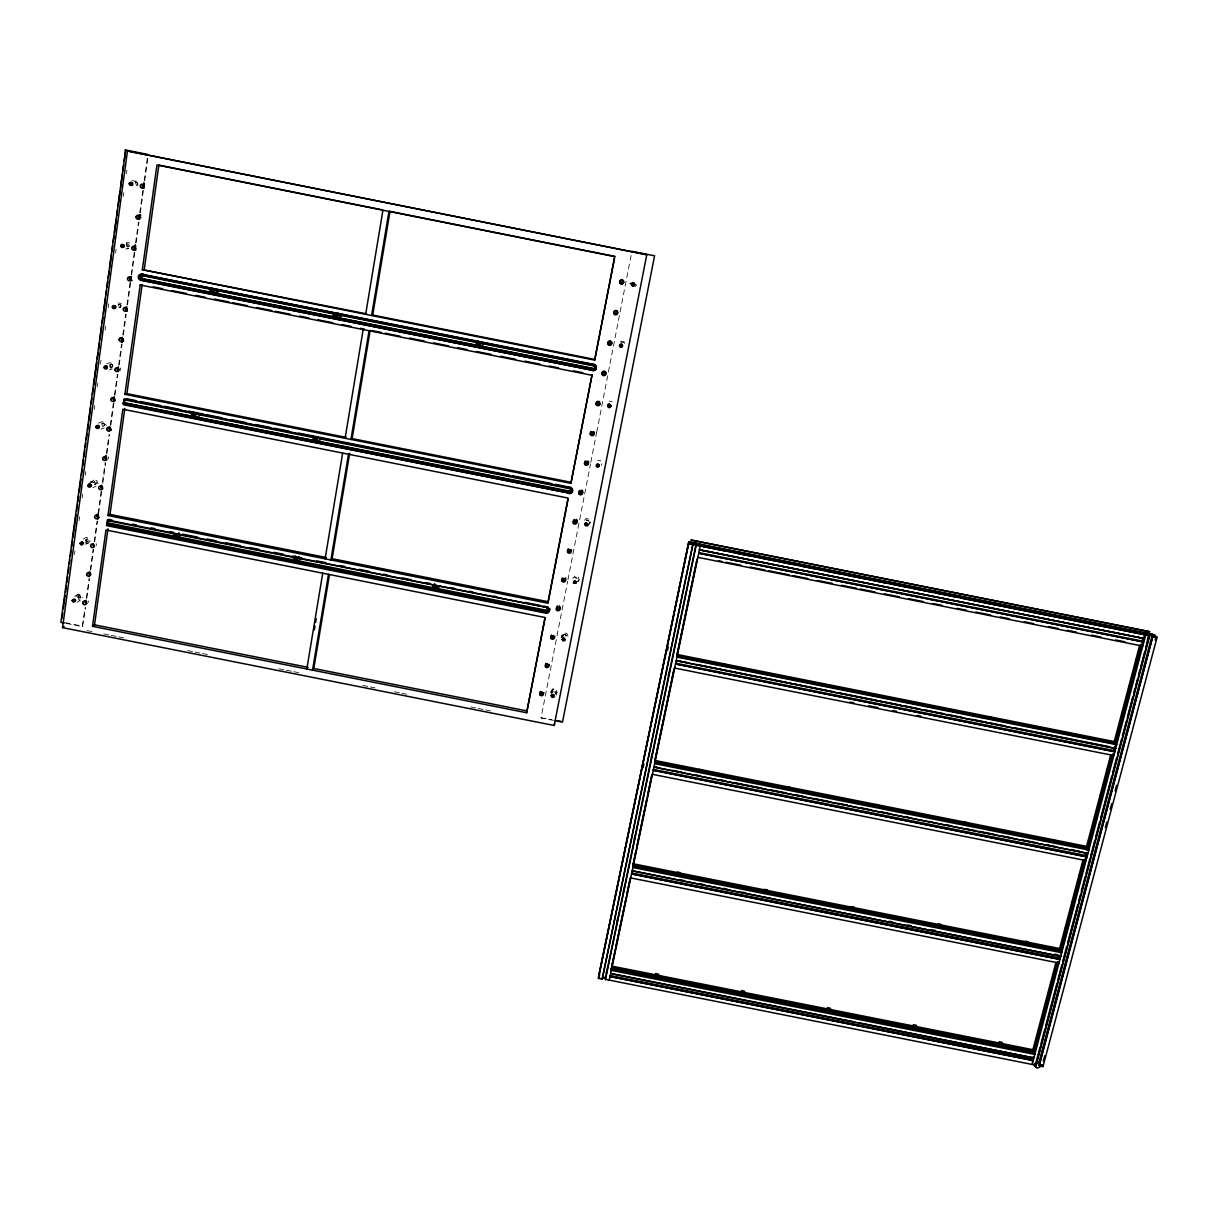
<?xml version="1.0" encoding="UTF-8"?>
<svg xmlns="http://www.w3.org/2000/svg" width="1218" height="1218" viewBox="0 0 1218 1218"><rect width="100%" height="100%" fill="white"/><g stroke="black" fill="none" stroke-linecap="round" stroke-linejoin="round"><path stroke-width="0.75" stroke-dasharray="5 3.75" d="M577.134 578.474C572.247 577.728 575.764 575.718 577.317 578.489M74.481 554.51L74.983 550.734M79.109 520.588L79.612 516.813M82.185 497.964L82.702 494.188M85.275 475.355L85.793 471.579M94.273 409.385L94.791 405.609M97.364 386.761L97.882 383M100.455 364.152L100.957 360.376M105.083 330.215L105.585 326.454M108.158 307.606L108.676 303.83M115.619 252.948L116.136 249.172M123.338 196.403L123.855 192.642M126.428 173.793L126.931 170.018M66.274 623.403L82.428 626.615L85.032 607.812M86.326 598.403L89.203 577.713M90.239 570.176L93.101 549.485M94.151 541.964L97.014 521.274M98.064 513.752L101.185 491.174M102.495 481.765L105.098 462.947M106.392 453.553L109.011 434.735M110.305 425.326L113.441 402.747M114.477 395.226L117.339 374.535M118.648 365.126L121.511 344.435M122.82 335.026L125.682 314.335M126.992 304.926L130.113 282.363M131.163 274.826L134.285 252.263M135.594 242.854L138.456 222.163M139.766 212.754L142.887 190.175M144.196 180.766L147.317 158.203M82.428 626.615L85.58 607.432M86.874 598.023L89.477 579.235M90.787 569.841L93.649 549.166M94.7 541.645L97.562 520.969M98.597 513.448L101.733 490.9M102.769 483.379L105.631 462.703M106.94 453.309L109.544 434.506M110.838 425.112L113.974 402.564M115.01 395.043L117.872 374.368M119.181 364.974L122.044 344.298M123.353 334.904L126.215 314.229M127.509 304.835L130.646 282.272M131.681 274.75L134.817 252.202M136.112 242.808L138.974 222.133M140.283 212.739L143.404 190.175M144.714 180.782L147.835 158.233M553.551 720.386L541.02 717.889L556.763 637.242M557.022 635.781L567.664 581.306M567.923 579.798L590.547 463.845M590.821 462.231L596.637 432.375M596.713 432.146L631.898 251.35M556.337 695.036L557.022 692.296L555.987 689.373L552.865 688.764L550.079 693.803L552.15 691.489L555.286 692.113L556.337 695.036L554.251 697.351M541.02 717.889L551.876 719.549M578.535 581.778L579.113 579.616L578.063 576.632L574.911 575.992L572.81 578.367M567.999 636.329L566.949 633.375L563.812 632.751L561.072 637.532L563.158 635.187L566.309 635.811M93.268 482.739L94.715 481.369L93.816 482.48M77.587 596.835C81.012 591.735 81.956 601.387 77.678 597.581M587.746 526.389L590.395 522.141L589.329 519.112L586.163 518.472L584.046 520.878M601.357 465.413L601.814 463.875M565.959 636.298C567.984 633.649 561.376 633.132 563.416 636.451M636.77 284.784L634.852 286.793M563.31 635.02L564.908 634.258L566.111 635.568M88.472 484.064L93.725 480.044L96.892 480.684L98.095 483.698M91.776 482.45L93.725 480.044M85.671 540.061L86.889 543.061L84.94 545.436L90.162 541.127L88.96 538.143L85.823 537.519L82.52 539.422M76.11 596.546L78.028 594.217L81.149 594.826L82.337 597.779M588.279 524.532L590.395 522.141M577.012 581.976L579.113 579.616M554.966 694.595L557.022 692.296M85.945 539.239C85.184 546.715 92.203 537.047 86.493 538.919M87.711 541.675C89.538 536.651 82.87 541.492 88.259 541.34M78.698 595.556L78.424 597.536L80.464 597.947M79.901 598.312L80.175 596.333L78.15 595.922M77.115 602.347L80.418 600.109L77.313 599.484M74.709 596.424L78.028 594.217M94.547 481.567C97.151 487.185 98.216 480.44 94.167 481.643M92.873 487.733L96.146 486.104M100.911 429.269L104.154 427.944M98.475 423.103L101.733 421.809L104.915 422.448L106.133 425.508M109.057 369.983L112.284 368.993L109.087 368.354M111.432 367.273L111.965 367.105A1.553 1.462 51.8 0 0 111.873 364.791A1.553 1.462 51.8 0 0 109.681 364.852M110.305 364.41L110.838 364.243A1.553 1.462 51.8 0 1 112.878 365.583M106.605 363.74L109.848 362.781L113.061 363.421M119.273 307.575L120.201 307.393M118.527 304.591L119.44 304.409M95.841 484.155L94.532 484.475M125.698 248.974L128.88 248.655L125.637 248M131.711 180.706L138.152 181.421M95.461 484.231L94.38 483.866M118.085 302.947L121.298 303.587M609.122 401.072L612.334 401.712M597.566 460.176L600.763 460.8M90.436 481.658L93.619 482.282M85.093 542.863L88.229 543.487M65.056 622.657L82.976 626.219M87.057 630.574L92.644 631.685M103.819 633.908L109.407 635.02M111.28 635.4L116.867 636.512M118.725 636.877L124.312 637.988M187.648 650.595L193.236 651.706M195.108 652.087L200.696 653.198M202.553 653.564L208.141 654.675M278.937 668.773L284.525 669.885M286.382 670.25L291.97 671.362M293.827 671.727L299.43 672.838M362.766 685.445L368.354 686.556M370.211 686.937L375.799 688.048M394.434 691.748L400.022 692.859M401.879 693.24L407.467 694.351M470.803 706.958L476.39 708.069M478.263 708.434L483.851 709.546M485.708 709.927L491.296 711.038M126.428 242.275L129.671 242.93M620.83 341.147L624.073 341.801L625.139 344.953M620.48 341.999L623.723 342.654M563.782 636.329L563.279 635.339M588.218 520.634C584.792 520.39 586.102 519.035 588.492 520.68M77.83 597.048L79.033 600.017M101.673 423.742L102.891 426.818M109.833 364.395L111.051 367.516M118.1 304.226L119.334 307.378M126.489 243.219L127.738 246.417M135 181.36L136.249 184.618M550.81 691.063L551.845 693.971M561.742 635.08L562.792 638.034M588.812 520.939L589.862 523.984M88.351 600.946A1.888 1.766 39.9 0 1 88.335 602.347M108.067 456.674A1.934 1.812 46.9 0 1 108.052 458.958M141.821 217.596A2.01 1.888 59.8 0 1 141.684 218.083M96.009 543.563A1.903 1.781 42.5 0 1 96.009 545.801M120.384 368.003A1.964 1.842 51.6 0 1 120.354 370.333M552.028 692.92A2.147 2.086 14 0 1 552.089 690.21A2.147 2.086 14 0 1 554.89 689.921A2.147 2.086 14 0 1 555.621 692.555M101.84 423.59A1.538 1.446 48.6 0 1 103.743 423.803A1.538 1.446 48.6 0 1 103.987 425.721A1.538 1.446 48.6 0 1 102.175 426.178M135.335 182.472A1.599 1.507 61.4 0 1 137.421 183.842A1.599 1.507 61.4 0 1 135.685 185.501M126.246 244.392A1.583 1.492 58.2 0 1 128.377 244.255A1.583 1.492 58.2 0 1 128.636 246.447A1.583 1.492 58.2 0 1 126.505 246.599M118.907 304.515A1.568 1.477 55 0 1 120.597 306.144A1.568 1.477 55 0 1 118.892 307.545M111.858 367.029A1.553 1.462 51.8 0 1 109.666 366.679M552.576 692.859A2.147 2.086 14 0 1 552.18 689.784A2.147 2.086 14 0 1 555.378 689.769A2.147 2.086 14 0 1 555.104 692.859M112.574 366.679A1.553 1.462 51.8 0 1 110.214 366.527A1.553 1.462 51.8 0 1 110.838 364.243M118.725 304.667A1.568 1.477 55 0 1 120.749 304.972A1.568 1.477 55 0 1 120.734 307.043A1.568 1.477 55 0 1 118.709 307.088M129.367 246.051A1.583 1.492 58.2 0 1 126.946 246.447A1.583 1.492 58.2 0 1 127.281 243.95A1.583 1.492 58.2 0 1 129.473 245.26M135.518 182.654A1.599 1.507 61.4 0 1 137.558 182.974A1.599 1.507 61.4 0 1 137.543 185.09A1.599 1.507 61.4 0 1 135.487 185.151M102.114 423.636A1.538 1.446 48.6 0 1 104.291 423.59A1.538 1.446 48.6 0 1 104.276 425.782A1.538 1.446 48.6 0 1 102.099 425.447"/><path stroke-width="1.5" d="M175.559 535.159L176.062 534.017M193.357 414.896L194.164 413.572M297.74 558.27C293.431 556.017 297.222 563.279 297.892 558.575M314.914 439.15L316.071 437.78M335.498 314.503C333.062 318.081 340.264 316.558 336.472 314.305M435.344 585.493C432.131 588.127 439.302 588.553 436.318 585.569M479.176 342.882L478.05 344.618M565.015 639.968L563.081 638.293M576.221 582.752L574.652 581.001M587.578 524.775L586.756 523.146L585.249 523.238M596.866 464.515L597.292 465.748M599.241 465.337L598.967 466.372M608.482 405.122L609.015 407.071L610.873 406.157M634.669 284.616L633.954 283.139L632.37 283.459M633.01 866.211L632.903 867.52L1061.7 952.735L1060.969 951.258L632.873 866.12M1059.69 955.582L1059.127 957.135M610.66 973.502L1033.899 1057.94L858.523 1022.694M599.85 975.024L598.693 975.572L688.779 541.812L1154.375 634.715L1155.319 635.598L1151.969 634.974L1157.1 637.273L1043.004 1066.603L1039.015 1065.385L1152.837 636.222L1154.877 636.633L1152.061 635.659L1147.371 635.126L1149.685 635.796L1035.97 1065.217L605.483 979.348M605.346 977.415L604.037 977.293M688.779 541.812L598.388 978.374L602.179 979.135L692.814 544.431L690.758 544.02L698.279 545.527L696.239 545.116L605.437 979.774M599.545 977.856L598.556 976.866M64.493 623.053L60.9 622.337L125.667 149.921L124.129 161.218M61.981 618.181L62.742 612.532M63.26 608.772L65.056 595.617M65.559 591.857L66.335 586.208M66.838 582.448L67.614 576.814M68.117 573.039L68.893 567.405M69.396 563.645L69.913 559.884M70.416 556.124L71.192 550.475M71.695 546.715L72.471 541.081M72.973 537.321L76.049 514.757M76.551 510.981L77.328 505.348M77.83 501.588L78.607 495.939M79.109 492.179L80.906 479.024M81.423 475.264L82.185 469.615M82.702 465.855L83.463 460.221M83.981 456.461L84.742 450.812M85.26 447.052L85.762 443.291M86.28 439.531L87.041 433.882M87.559 430.121L88.32 424.488M88.838 420.728L90.619 407.558M91.137 403.797L91.898 398.164M92.416 394.404L93.177 388.755M93.695 384.995L96.755 362.431M97.273 358.671L98.034 353.022M98.551 349.262L99.313 343.628M99.83 339.868L101.627 326.698M102.129 322.937L102.906 317.289M103.408 313.528L105.464 298.486M105.966 294.726L106.484 290.965M106.986 287.204L107.763 281.571M108.265 277.811L109.041 272.162M109.544 268.402L111.34 255.232M111.843 251.471L112.619 245.838M113.122 242.077L113.898 236.429M114.401 232.668L116.197 219.514M116.715 215.753L117.476 210.105M117.994 206.344L120.034 191.302M120.552 187.542L122.333 174.372M122.851 170.611L123.612 164.978M62.56 627.635L127.479 151.017L646.788 254.729L554.19 725.486L62.56 627.635L64.128 626.524M85.549 604.037L86.067 600.276M89.462 575.825L89.98 572.064M97.531 517.513L98.064 513.752M101.444 489.286L101.962 485.525M105.616 459.186L106.133 455.425M109.529 430.974L110.046 427.214M113.7 400.874L114.218 397.114M117.872 370.774L118.39 367.014M121.77 342.562L122.302 338.787M126.2 310.575L126.733 306.814M130.372 280.475L130.905 276.714M134.543 250.375L135.335 244.727M138.974 218.403L139.491 214.627M143.145 188.303L143.937 182.654M97.821 519.096L98.338 515.336M122.302 342.425L122.82 338.665M130.905 280.399L131.422 276.638M139.507 218.372L140.024 214.612M86.402 603.306L86.645 601.525M90.33 574.942L90.574 573.145M98.277 517.635L98.521 515.823M102.282 488.692L102.54 486.865M106.331 459.567L106.575 457.724M110.396 430.228L110.655 428.371M114.492 400.692L114.751 398.819M118.862 369.069L118.603 370.957A1.964 1.842 51.6 0 1 118.161 367.257M122.759 341.01L123.018 339.122M126.931 310.864L127.205 308.961M131.148 280.505L131.407 278.587M135.381 249.934L135.655 248.015M144.226 186.202L143.952 188.166A2.025 1.903 61.4 0 1 142.308 185.821A2.025 1.903 61.4 0 1 144.485 184.253M92.492 626.341L105.966 529.997L545.025 617.496L526.648 712.758L92.492 626.341L94.532 624.849L107.976 528.81M107.976 515.534L122.835 409.218L568.075 498.071L547.78 603.199L107.976 515.534L110.001 514.407L326.363 557.524L325.115 558.818L342.654 453.081M124.906 394.343L140.192 284.982L142.141 284.647L126.9 393.627L124.906 394.343L570.907 483.363L592.1 374.581L570.907 483.363M142.339 269.68L156.955 164.993L614.664 256.617L594.688 360.117L142.339 269.68L366.801 313.894M110.001 514.407L124.815 408.441M596.241 366.405A3.03 3.015 71.2 0 0 593.958 364.395L141.684 274.324A3.121 2.938 56.8 0 0 138.289 276.745A3.121 2.938 56.8 0 0 140.846 280.353L142.795 280.033L142.993 278.557A1.583 1.492 56.9 0 1 141.714 276.73A1.583 1.492 56.9 0 1 143.419 275.512L143.633 274.035M144.272 269.406L158.873 165.1L382.163 209.8M1085.954 853.346L1086.06 854.838L1086.745 853.194M306.829 669.002L322.724 573.191M363.147 329.545L345.105 438.297L346.308 437.429L126.9 393.627M365.659 314.335L382.924 210.227M314.351 629.904L314.975 626.159M315.599 622.413L316.223 618.668M328.495 574.333L312.539 670.144L313.818 668.484L329.423 574.881M369.069 330.733L350.951 439.47L352.139 438.587L370.196 330.23M332.118 558.681L349.673 453.324L348.5 454.253L330.885 559.96L332.118 558.681L548.267 601.753L568.121 498.832M390.004 211.369L388.938 211.43L371.597 315.523L372.723 315.066L390.004 211.369L614.907 256.389M610.979 970.731L611.482 967.838L611.406 968.615L1033.306 1052.337L1057.133 962.159M526.648 712.758L545.146 617.861M594.688 360.117L614.557 258.231M541.721 693.956L542.056 692.205M547.156 665.926L547.506 664.16M552.652 637.714L552.987 635.918M558.164 609.304L558.514 607.508M563.721 580.697L564.071 578.885M569.324 551.906L569.674 550.079M574.957 522.918L575.307 521.076M580.621 493.732L580.986 491.889M586.33 464.347L586.695 462.49M592.085 434.75L592.45 432.877M597.871 404.97L598.236 403.082M603.702 374.961L604.067 373.073M609.563 344.755L609.944 342.852M615.471 314.351L615.851 312.432M621.424 283.718L621.804 281.784M555.332 720.751L562.488 722.167L654.584 255.826L631.944 251.289M598.388 978.374L688.794 543.121L692.22 543.761L688.794 542.512M643.104 767.629L643.88 763.914M667.479 650.534L668.256 646.819M602.179 979.135L693.027 544.065M606.29 972.999L607.066 969.284M617.161 920.975L617.937 917.261M623.388 891.637L624.164 887.907M634.289 839.476L635.02 835.518M651.326 757.489L652.193 753.79M662.181 705.466L663.079 701.629M668.393 675.746L669.169 672.031M679.263 623.723L680.207 619.658M695.98 544.659L605.346 978.435L602.545 977.887M611.984 965.037L615.105 950.147M615.882 946.416L626.037 897.986M626.813 894.256L629.934 879.35M633.056 864.46L635.781 851.412M636.557 847.698L646.712 799.267M647.489 795.537L651.782 775.044M654.903 760.154L673.615 670.737M677.132 653.975L695.463 566.431M696.254 562.701L697.031 558.971M611.055 970.289L630.513 877.386M632.858 866.242L651.919 775.196M654.645 762.179L674.498 667.418M697.061 559.656L676.782 656.472L1114.805 743.741L1141.053 644.352M609.228 980.536L700.243 546.121M554.19 725.486L554.632 723.644M1032.209 1052.352L1055.915 962.509M1058.823 951.502L1083.015 859.817M1085.923 848.824L1110.603 755.297M1113.998 742.462L1139.637 645.281M1060.041 951.136L1084.294 859.284M1086.715 850.103L1111.943 754.581M1143.672 634.441L1143.032 632.446M1031.996 1060.939L1033.275 1056.722M1033.884 1053.768L1058.244 961.596M1060.071 955.277L1059.371 957.942L631.624 872.941M1087.126 852.828L1061.076 953.039M1087.826 850.316L1113.161 753.683M1032.438 1062.263L1032.91 1060.467L610.02 976.547L1032.91 1060.467M1032.179 1064.456L1145.696 635.004L1144.753 634.106L1114.15 750.577L675.564 663.186M1036.092 1061.989L1039.974 1047.328M1040.948 1043.659L1044.831 1029.012M1045.79 1025.343L1056.95 983.2M1057.924 979.531L1061.807 964.884M1062.766 961.215L1066.648 946.553M1067.623 942.884L1077.808 904.411M1078.783 900.741L1080.229 895.245M1081.203 891.591L1085.086 876.93M1086.06 873.26L1089.943 858.599M1090.902 854.945L1094.784 840.283M1095.758 836.614L1099.641 821.967M1100.6 818.298L1111.76 776.155M1112.734 772.486L1116.617 757.824M1117.576 754.17L1121.458 739.509M1122.433 735.839L1126.315 721.193M1127.289 717.524L1132.618 697.366M1133.593 693.697L1135.039 688.2M1136.013 684.546L1137.475 679.05M1138.434 675.381L1139.896 669.885M1140.87 666.216L1144.753 651.554M1145.712 647.9L1149.396 631.487L690.819 539.985L1149.822 631.898M1148.924 637.364L1035.97 1065.217M1038.406 1064.38L1152.061 635.659M1039.213 1065.857L1152.837 636.222M1043.293 1061.259L1044.755 1055.732M1105.335 827.661L1106.797 822.135M1110.222 809.27L1111.684 803.743M1115.109 790.878L1116.571 785.351M1155.166 640.044L1156.141 636.375M82.169 541.736L82.169 542.847M546.608 610.309L108.783 523.055L107.778 523.633L546.364 611.04L548.344 609.183L547.156 607.462L107.367 519.919L106.575 525.613L545.862 613.156A2.938 2.862 18.2 0 0 549.288 610.918A2.938 2.862 18.2 0 0 546.943 607.538M545.862 613.156L546.349 611.695A2.923 2.862 18.2 0 0 549.805 608.711M549.409 608.711A2.938 2.862 18.2 0 1 546.106 612.426L107.58 525.034L108.585 524.456C107.032 523.207 108.63 518.701 108.174 520.741L547.156 607.462M547.78 603.199L548.267 601.753M634.791 284.388L633.116 285.667L632.172 284.22M571.044 490.869L569.978 488.738L125.073 399.93A1.553 1.462 49.9 0 0 123.688 400.418M608.3 405.64L608.589 404.802M587.715 524.379L585.888 525.278L585.477 523.283M553.459 694.488C548.983 694.275 554.708 699.239 553.946 694.899M568.928 493.625A2.984 2.938 27 0 0 572.414 491.311A2.984 2.938 27 0 0 570.039 487.839L124.282 398.849L123.46 404.711L569.126 493.092A2.969 2.938 27.1 0 0 571.638 487.992M123.673 402.26A1.553 1.462 49.9 0 0 124.662 402.899L569.4 491.661L571.029 490.656M570.039 487.839L570.252 487.307A2.969 2.938 27.1 0 1 570.983 487.55M140.846 280.353L592.816 370.348A3.03 3.015 71.2 0 0 596.104 368.719M143.419 275.512L142.445 275.649A1.583 1.492 56.8 0 0 140.74 276.882A1.583 1.492 56.8 0 0 142.019 278.709L593.257 368.567A1.538 1.522 71.4 0 0 595.054 367.349M593.105 368.887A1.538 1.522 71.2 0 0 594.886 367.669A1.538 1.522 71.2 0 0 593.684 365.857L593.836 365.552A1.538 1.522 71.4 0 1 594.993 366.557M592.648 370.668A3.045 3.015 71.1 0 0 596.196 368.278A3.045 3.015 71.1 0 0 593.805 364.715L593.958 364.395M1113.998 749.77L1114.379 747.197M646.788 254.729L127.479 151.017M124.16 246.782C125.302 242.199 118.922 246.752 123.612 247.178M83.494 543.807C80.571 546.669 80.753 539.574 83.509 542.847M634.685 284.723L633.451 285.697M608.406 405.32L609.67 404.071M596.455 464.697C594.551 467.636 600.444 467.971 599.012 464.697C596.546 462.353 595.587 467.347 598.754 465.976M587.609 524.699C586.832 527.881 582.585 524.136 585.721 523.07M576.266 582.615L574.272 582.996L574.394 581.001M565.076 639.755L563.097 640.135L563.218 638.156M210.927 293.492L209.724 290.31L211.765 287.783M214.17 294.132L216.225 291.604M216.834 293.553L218.875 291.041M193.434 411.714L191.424 414.166L193.357 414.546M198.549 416.632L200.559 414.196M337.432 318.781L339.517 316.254L338.36 313.087M339.396 318.05L341.466 315.553M319.405 440.749L321.445 438.328M298.73 556.596L299.872 559.595L297.847 561.97L294.695 561.346L293.553 558.346L295.563 555.971M478.172 341.04L476.04 343.552L478.004 343.948M481.552 346.475L483.683 343.978M438.937 587.32L436.881 589.679L433.73 589.055L432.618 586.056L434.689 583.696M608.604 405.031L610.827 405.472M598.921 466.281C595.663 468.428 596.79 461.729 599.028 465.215M1143.047 637.897L1142.393 640.013M89.782 484.17C86.661 487.337 94.288 486.698 90.436 484.14M574.698 580.864C569.917 585.904 580.56 581.884 574.272 581.077M122.516 403.067A3.045 2.878 49.9 0 0 124.464 404.33L145.962 408.045M124.662 402.899L569.613 491.128M125.073 399.93L126.063 399.565A1.553 1.462 49.9 0 0 124.373 400.737A1.553 1.462 49.9 0 0 125.652 402.519L125.454 403.95A3.045 2.878 49.9 0 1 124.708 403.706M1033.838 1064.349L1035.605 1063.816M479.405 345.516L480.577 344.45L480.136 343.202M598.571 465.992L597.566 465.931M585.614 523.07L587.67 523.725M587.106 524.562L586.163 524.76M142.019 278.709L593.257 368.567M315.995 440.337L317.38 439.637L317.015 438.099M569.4 491.661L570.831 491.189L571.318 489.194M586.771 524.623L585.462 524.41M546.364 611.04L548.1 609.913L546.928 608.193M147.835 154.442L125.119 149.89M608.026 405.031L609.518 405.335M352.139 438.587L571.303 482.343M127.144 398.865L136.446 400.722M140.177 401.468L160.654 405.548M164.369 406.294L179.274 409.263M188.577 411.121L203.467 414.09M207.197 414.836L222.087 417.82M231.405 419.677L246.295 422.646M255.597 424.503L270.503 427.472M274.217 428.218L289.108 431.187M298.425 433.045L508.804 475.05M512.534 475.781L551.632 483.592M555.347 484.338L570.252 487.307M127.936 399.93L131.666 400.676M135.396 401.422L150.316 404.406M154.062 405.152L376.103 449.472M379.849 450.218L443.291 462.87M447.021 463.616L467.545 467.712M471.275 468.458L491.798 472.554M495.528 473.3L510.464 476.284M514.194 477.03L534.717 481.125M538.447 481.871L558.971 485.967M562.716 486.713L570.176 488.205M312.996 438.434L314.929 438.815M192.611 417.256L195.824 417.896M314.153 441.51L317.35 442.149M149.692 408.791L164.613 411.775M173.946 413.633L188.866 416.617M192.596 417.363L213.104 421.458M216.834 422.204L237.358 426.285M241.088 427.031L256.008 430.015M265.326 431.872L280.247 434.856M283.977 435.602L304.5 439.698M308.23 440.444L328.738 444.54M332.468 445.27L347.389 448.254M356.722 450.112L371.642 453.096M375.372 453.842L395.88 457.938M399.611 458.684L414.531 461.652M423.864 463.525L438.784 466.494M448.102 468.351L463.023 471.336M472.356 473.193L481.673 475.05M491.006 476.923L505.927 479.892M509.657 480.638L567.466 492.179M124.464 404.33L569.126 493.092M726.05 551.115L699.939 545.908L700.137 544.081M735.367 552.972L750.273 555.956M759.606 557.814L774.511 560.782M778.241 561.528L793.162 564.513M802.479 566.37L817.4 569.339M826.717 571.212L841.638 574.18M845.368 574.926L865.876 579.022M869.606 579.753L884.512 582.737M893.845 584.594L908.75 587.578M912.48 588.309L932.988 592.405M936.718 593.151L957.226 597.246M960.956 597.992L1000.1 605.803M1003.83 606.549L1141.799 634.076M688.809 543.837L692.814 544.431M1149.685 635.796L696.239 545.116M1153.111 636.481L1157.1 637.273M701.203 550.034L1143.809 638.354M698.736 552.576L1143.047 641.216M718.376 560.722L722.107 561.468M725.837 562.214L740.757 565.182M750.09 567.04L765.011 570.024M768.741 570.77L789.264 574.866M792.994 575.612L807.915 578.58M817.248 580.438L832.168 583.422M841.486 585.279L856.421 588.264M860.152 588.994L875.072 591.978M884.39 593.836L899.326 596.82M908.643 598.677L923.564 601.662M932.897 603.519L942.23 605.376M957.15 608.361L966.468 610.218M975.801 612.075L990.721 615.06M1000.054 616.917L1009.387 618.774M1024.308 621.759L1033.625 623.616M1048.546 626.585L1057.879 628.442M1067.212 630.315L1076.529 632.172M1091.465 635.141L1100.783 637.014M1115.703 639.983L1125.036 641.84M697.884 557.357L1142.758 646.119L1141.829 645.19M108.372 519.34L112.102 520.086M132.549 524.166L136.264 524.912M151.139 527.866L154.853 528.612M169.728 531.581L173.458 532.312M182.746 534.169L197.621 537.138M206.923 538.995L216.225 540.838M225.513 542.695L240.388 545.664M249.69 547.506L258.992 549.364M273.867 552.333L283.155 554.19M292.457 556.032L301.744 557.89M316.619 560.859L325.922 562.701M340.796 565.67L344.511 566.416M359.386 569.369L368.689 571.227M383.563 574.196L387.278 574.942M402.153 577.895L411.456 579.753M426.33 582.722L430.045 583.452M450.508 587.533L454.223 588.279M469.097 591.248L472.812 591.978M493.275 596.059L496.99 596.805M524.882 602.362L539.757 605.331M543.472 606.062L547.186 606.808M175.559 534.824L173.656 534.443L174.844 537.458L178.011 538.082L179.99 535.707L178.802 532.692M293.553 558.346L295.456 558.727M432.618 586.056L434.521 586.437M546.349 611.695L108.585 524.456A2.984 2.801 43.5 0 1 106.666 523.207M722.076 663.886L725.136 664.495M811.295 681.669L814.355 682.278M989.625 717.204L992.685 717.813M678.015 660.735L687.302 662.592M696.605 664.434L791.411 683.328M795.126 684.074L834.178 691.854M837.893 692.585L876.93 700.365M880.644 701.111L901.092 705.176M904.822 705.922L919.681 708.891M923.411 709.622L943.859 713.702M947.574 714.448L962.448 717.402M971.736 719.259L986.61 722.228M990.325 722.959L1005.2 725.928M1014.503 727.77L1109.309 746.664M850.012 702.04L853.742 702.771M868.662 705.755L877.995 707.612M892.901 710.581L896.631 711.327M917.154 715.408L920.884 716.154M674.696 668.058L1113.831 755.541L1112.963 754.414M94.532 624.849L308.139 667.357M313.818 668.484L527.196 710.962M557.235 720.614L560.813 721.33M699.376 769.426L702.405 770.035M787.498 786.965L790.528 787.559M875.575 804.489L878.589 805.083M963.605 821.998L966.635 822.607M1051.606 839.522L1054.636 840.115M654.553 762.62L1087.095 848.687M653.883 766.624L657.613 767.37M672.488 770.324L681.775 772.182M696.65 775.135L700.38 775.881M720.828 779.946L724.543 780.692M733.845 782.535L743.147 784.392M746.862 785.123L761.737 788.092M771.04 789.934L785.915 792.903M795.202 794.745L804.504 796.602M813.807 798.445L828.682 801.414M837.969 803.256L847.271 805.113M862.146 808.067L871.449 809.924M880.736 811.767L890.038 813.624M904.913 816.578L908.628 817.324M929.09 821.389L932.805 822.12M947.68 825.088L951.395 825.819M966.27 828.788L975.572 830.63M979.287 831.376L994.162 834.33M1003.465 836.187L1012.752 838.03M1022.054 839.887L1036.929 842.841M1046.232 844.698L1055.519 846.54M1070.394 849.509L1079.696 851.352M1085.786 852.996L653.899 767.066L1087.644 853.361M653.32 769.395L1086.41 855.554M652.437 774.328L1086.06 860.593L1085.268 859.284M677.315 872.027L680.314 872.621M764.356 889.323L767.34 889.916M851.352 906.618L854.336 907.212M938.302 923.899L941.301 924.492M1025.236 941.179L1028.22 941.773M651.554 869.15L655.284 869.896M817.43 902.112L821.145 902.858M841.653 906.923L845.383 907.669M1007.514 939.885L1016.832 941.742M1031.737 944.711L1035.467 945.442M680.558 879.868L684.272 880.599M699.162 883.568L702.877 884.298M723.34 888.364L727.07 889.11M741.945 892.063L745.66 892.809M888.912 921.265L892.642 922.011M907.517 924.964L911.231 925.71M931.709 929.776L935.424 930.506M1054.484 954.166L1058.214 954.912M630.726 877.934L1058.99 963.027L1058.259 961.535M655.497 973.517L658.451 974.111L659.41 976.79M741.457 990.584L744.411 991.178L745.355 993.858M827.387 1007.636L830.341 1008.23L831.255 1010.894M913.287 1024.688L916.24 1025.267L917.124 1027.946M999.141 1041.725L1002.094 1042.319L1002.947 1044.983M611.756 966.102L1032.91 1049.688L1033.58 1051.347L611.619 967.594M628.26 971.172L631.99 971.918M646.91 974.872L650.64 975.618M659.973 977.475L663.703 978.206M678.624 981.175L687.942 983.017M702.862 985.986L706.592 986.717M727.116 990.797L730.846 991.528M751.354 995.608L755.084 996.339M770.004 999.308L779.337 1001.166M794.243 1004.119L797.973 1004.865M825.956 1010.407L829.686 1011.153M850.194 1015.218L853.925 1015.964M874.448 1020.029L878.178 1020.775M898.686 1024.84L902.416 1025.586M917.337 1028.555L926.67 1030.398M941.59 1033.366L945.32 1034.097M965.828 1038.178L969.558 1038.908M973.289 1039.654L977.019 1040.4M997.527 1044.465L1001.257 1045.211M1021.78 1049.277L1025.51 1050.023M612.517 973.867L854.792 1021.948M610.142 975.481L1032.575 1059.31M1039.015 1065.385L1040.964 1065.765M630.208 283.474L633.253 284.083M372.723 315.066L595.008 359.508M141.684 274.324L593.805 364.715M145.292 275.877L210.425 288.894M214.155 289.64L593.836 365.552M142.445 275.649L593.684 365.857M209.724 290.31L211.673 290.706M334.98 315.355L333.016 314.96L334.174 318.126M148.368 281.145L163.258 284.114M166.973 284.86L187.435 288.955M191.165 289.701L206.04 292.67M215.342 294.528L230.232 297.512M233.947 298.258L254.41 302.338M258.125 303.084L273.015 306.068M276.73 306.799L297.192 310.894M300.922 311.641L321.385 315.736M325.099 316.467L339.974 319.451M592.816 370.348L141.821 280.186A3.121 2.938 56.8 0 1 139.278 276.593A3.121 2.938 56.8 0 1 142.658 274.172M153.255 286.869L162.512 288.712M171.768 290.569L186.582 293.523M195.824 295.38L205.081 297.222M214.338 299.08L229.151 302.034M232.851 302.78L247.665 305.733M256.922 307.591L271.736 310.544M275.435 311.29L290.249 314.244M299.506 316.101L308.748 317.944M318.005 319.801L332.818 322.755M342.075 324.612L351.332 326.454M360.589 328.312L364.289 329.058M372.069 330.611L381.386 332.468M385.116 333.214L400.037 336.198M409.355 338.056L424.275 341.04M433.593 342.897L448.513 345.882M457.831 347.754L467.164 349.612M476.482 351.484L491.402 354.453M500.72 356.326L515.64 359.31M524.973 361.167L539.894 364.152M549.211 366.009L558.529 367.882M573.45 370.866L582.767 372.723M140.192 284.982L591.765 375.251M603.976 977.841L603.032 977.491M74.983 599.226C70.842 598.769 75.79 604.052 75.668 599.941M115.238 305.825C110.61 305.703 116.821 310.894 115.771 306.266M194.119 415.962L195.809 415.384L195.428 413.831M212.45 292.153L214.17 291.544L213.5 289.762M633.238 285.438L632.233 284.555M132.138 182.7C127.418 182.609 133.736 187.907 132.671 183.172M176.031 536.027L177.813 535.905L177.615 534.123M1038.025 1061.837L1040.248 1063.725M1034.356 1065.461L1036.564 1067.349M1150.401 633.908L1152.7 634.578L1145.24 633.086L1147.006 633.238M99.343 426.026C96.633 423.514 96.481 429.726 99.328 427.594A1.538 1.446 48.5 0 1 98.293 426.97M1042.319 1064.928L1043.004 1066.603M1041.238 1064.715L1041.588 1065.567M608.452 405.472L609.183 406.553L610.751 406.249A1.538 1.522 0 0 0 608.772 404.65A1.538 1.522 0 0 0 608.254 407.254A1.538 1.522 0 0 0 610.766 406.401A1.522 1.522 0 0 1 608.163 406.005A1.522 1.522 0 0 1 609.426 403.813M696.163 543.274L698.219 543.898L690.728 542.391L692.753 542.604M594.034 431.827A1.918 1.903 39.8 0 1 593.653 434.369A1.918 1.903 39.8 0 1 591.065 434.202A1.918 1.903 39.8 0 1 591.004 431.629M611.543 341.771A1.949 1.934 82.1 0 1 610.401 344.74A1.949 1.934 82.1 0 1 608.01 342.639A1.949 1.934 82.1 0 1 610.781 341.101M605.955 373.454A1.934 1.918 72.8 0 1 602.94 374.626A1.934 1.918 72.8 0 1 603.138 371.368A1.934 1.918 72.8 0 1 605.985 372.936M587.944 461.059A1.903 1.888 29.8 0 1 588.02 463.86A1.903 1.888 29.8 0 1 585.219 463.662A1.903 1.888 29.8 0 1 585.63 460.906M599.956 403.934A1.918 1.918 56.6 0 1 596.805 404.346A1.918 1.918 56.6 0 1 597.612 401.255M599.073 401.361A1.918 1.918 56.6 0 1 599.819 402.016M142.795 280.033A3.106 2.938 56.9 0 1 142.034 279.775M571.546 549.973A1.888 1.857 19.3 0 1 569.08 551.845A1.888 1.857 19.3 0 1 568.243 548.861M617.465 311.336A1.964 1.934 87.2 0 1 616.156 314.366A1.964 1.934 87.2 0 1 613.994 311.884A1.964 1.934 87.2 0 1 617.13 310.955M547.917 607.051A2.938 2.862 18.2 0 1 548.557 607.462M123.734 340.949A1.964 1.857 53.3 0 1 121.267 339.746A1.964 1.857 53.3 0 1 122.302 337.295M543.883 692.57A1.857 1.797 15 0 1 541.477 693.895A1.857 1.797 15 0 1 540.381 691.398M565.761 579.707A1.888 1.842 17.9 0 1 563.264 580.544A1.888 1.842 17.9 0 1 562.381 578.063M565.624 577.865A1.888 1.842 17.9 0 1 565.852 578.306M111.356 430.167A1.949 1.827 48.4 0 1 109.513 426.802M582.843 492.255A1.903 1.873 24.4 0 1 579.935 493.442A1.903 1.873 24.4 0 1 579.92 490.321M581.808 490.199A1.903 1.873 24.4 0 1 582.767 491.28M139.644 219.164A2.01 1.888 59.8 0 1 138.06 216.576A2.01 1.888 59.8 0 1 140.679 215.434M135.883 249.979A1.994 1.888 58.2 0 1 133.736 247.878A1.994 1.888 58.2 0 1 135.914 246.082M132.123 280.444A1.994 1.873 56.6 0 1 129.641 279.226A1.994 1.873 56.6 0 1 130.691 276.73M127.433 310.894A1.979 1.873 54.9 0 1 126.048 307.347M549.333 664.526A1.857 1.812 15.5 0 1 546.928 665.865A1.857 1.812 15.5 0 1 545.831 663.353M554.829 636.283A1.873 1.812 16.1 0 1 552.409 637.653A1.873 1.812 16.1 0 1 551.312 635.111M560.387 607.386A1.873 1.827 16.9 0 1 558.407 609.335A1.873 1.827 16.9 0 1 556.672 607.143M557.098 606.29A1.873 1.827 16.9 0 1 557.463 605.97M559.321 605.864A1.873 1.827 16.9 0 1 559.732 606.138M114.979 400.722A1.949 1.842 50 0 1 114.035 397.022M86.874 603.336A1.888 1.766 39.9 0 1 84.818 601.159M94.288 546.395A1.903 1.781 42.5 0 1 92.827 543.761M99.221 517.574A1.918 1.797 43.9 0 1 97.059 514.59M106.819 459.597A1.934 1.812 46.9 0 1 105.448 456.156M102.769 488.738A1.918 1.812 45.4 0 1 101.414 485.312M623.418 280.688A1.979 1.949 -89.8 0 1 622.109 283.733A1.979 1.949 -89.8 0 1 619.932 281.236A1.979 1.949 -89.8 0 1 623.083 280.292M90.817 574.972A1.903 1.781 41.2 0 1 89.112 571.942M577.088 520.482A1.888 1.873 21.3 0 1 576.084 522.796A1.888 1.873 21.3 0 1 573.663 521.974A1.888 1.873 21.3 0 1 574.241 519.523M576.129 519.401A1.888 1.873 21.3 0 1 576.875 520.056M634.761 284.373A1.568 1.538 -87.4 0 1 632.568 285.484A1.568 1.538 -87.4 0 1 632.096 283.048M106.712 367.973A1.553 1.462 51.7 0 1 106.438 365.826M90.878 485.982A1.522 1.431 45.5 0 1 90.269 485.48M1045.744 1006.357A1.766 1.629 -11.3 0 1 1045.714 1004.728M1045.364 1006.586A2.208 2.025 -11.3 0 1 1045.668 1004.104M1072.464 902.599A2.238 2.086 -14.8 0 1 1072.449 901.518M1073.012 900.559A2.238 2.086 -14.8 0 1 1073.469 900.193M1066.054 928.603A1.797 1.675 -13.9 0 1 1066.481 926.974A1.781 1.66 -13.9 0 0 1065.994 928.588M1101.437 794.608A1.842 1.72 -19.2 0 1 1101.818 794.303M1039.258 1029.849A1.766 1.614 -10.5 0 1 1039.609 1029.575M1052.748 978.739A1.781 1.644 -12.1 0 1 1053.113 978.45M1052.443 978.465A2.223 2.04 -12.1 0 1 1052.885 978.115M1038.604 1030.017A2.192 2.025 -10.5 0 1 1039.38 1029.24M1065.567 928.725A2.238 2.071 -13.9 0 1 1066.557 926.335M1079.635 876.808A2.253 2.086 -15.8 0 1 1079.605 874.707M1101.376 794.593A1.827 1.705 -19.2 0 1 1101.742 794.303M1100.509 796.405A2.284 2.131 -19.2 0 1 1100.478 795.308M1100.707 794.775A2.284 2.131 -19.2 0 1 1101.514 793.953M1114.79 742.28A2.299 2.147 -21.7 0 1 1115.003 740.62M1122.25 715.468A2.299 2.162 -23.1 0 1 1122.22 713.276M1107.862 769.943A2.284 2.131 -20.4 0 1 1107.832 767.782M1136.82 660.263A2.329 2.192 -25.9 0 1 1137.155 657.583M1137.018 659.608A1.857 1.751 -25.9 0 1 1137.018 658.694M1093.627 821.587A2.269 2.116 -18 0 1 1094.434 820.765M1129.878 688.383A2.314 2.177 -24.5 0 1 1129.847 685.277M1129.71 687.302A1.857 1.736 -24.5 0 1 1129.695 686.389M72.136 600.474C74.557 605.909 76.034 596.318 72.136 600.474M79.962 543.319C82.398 548.816 83.89 539.117 79.962 543.319M105.19 367.029C107.306 371.916 108.63 363.268 105.19 367.029M174.372 535.631C176.443 540.366 177.782 531.992 174.372 535.631M676.995 656.167L676.995 657.096L1116.693 744.716L1115.825 743.604L676.995 656.167M677.025 654.462L677.01 655.375L1115.094 742.66L1114.226 741.564L677.025 654.462M192.2 415.079C194.271 419.936 195.656 411.349 192.2 415.079M676.188 660.674L1115.688 748.507L676.188 660.674M210.547 290.935C212.648 295.913 214.063 287.098 210.547 290.935M675.503 663.962L1114.835 751.75L675.503 663.962M294.543 559.58C296.568 564.299 297.999 555.956 294.543 559.58M314.046 439.394C316.086 444.235 317.563 435.679 314.046 439.394M334.143 315.645C336.183 320.608 337.706 311.808 334.143 315.645M433.943 587.365C435.907 592.07 437.445 583.742 433.943 587.365M477.502 344.313C479.496 349.262 481.125 340.477 477.502 344.313M654.721 762.514L654.675 763.64L1088.846 850.042L1088.055 848.733L654.721 762.514M654.827 760.428L654.782 761.554L1087.37 847.621L1086.578 846.343L654.827 760.428M653.229 770.263L1087.035 856.909L653.229 770.263M562.107 639.389C564.36 645.007 566.614 634.334 562.107 639.389M620.099 345.288C622.048 350.251 623.783 341.451 620.099 345.288M631.518 873.915L1059.934 959.434L631.518 873.915M632.172 870.794L1060.756 956.343L632.172 870.794M633.193 863.775L633.086 865.085L1060.345 949.994L1059.614 948.517L633.193 863.775M611.497 968.873L611.36 970.381L1034.828 1054.423L1034.158 1052.763L611.497 968.873M551.115 695.676C552.713 701.248 555.636 692.022 551.115 695.676M1035.391 1063.466L1034.661 1066.222L1036.883 1068.11L1039.822 1067.242L1040.553 1064.486L1038.345 1062.598L1035.391 1063.466M695.92 544.248L693.118 543.609L695.92 544.248M1151.512 635.202L1148.65 634.441L1151.512 635.202M1148.117 634.73L699.086 545.542L696.772 544.141L1144.615 633.101L1148.117 634.73M1144.387 638.628L699.406 549.851L1144.387 638.628M1143.519 641.962L698.69 553.216L1143.519 641.962M129.215 183.583A1.614 1.522 61.2 0 0 131.316 185.395A1.614 1.522 61.2 0 0 131.681 182.685A1.614 1.522 61.2 0 0 129.215 183.583M619.703 344.998A1.553 1.538 85.7 0 0 621.18 347.221A1.553 1.538 85.7 0 0 622.352 344.816A1.553 1.538 85.7 0 0 619.703 344.998M95.933 427.076A1.553 1.462 48.5 0 0 98.323 428.234A1.553 1.462 48.5 0 0 97.988 425.63A1.553 1.462 48.5 0 0 95.933 427.076M623.053 283.413A1.979 1.949 -89.9 0 0 621.956 280.17A1.979 1.949 -89.9 0 0 619.734 282.759A1.979 1.949 -89.9 0 0 623.053 283.413M614.146 311.564A1.964 1.949 87.1 0 0 615.227 314.792A1.964 1.949 87.1 0 0 617.45 312.234A1.964 1.949 87.1 0 0 614.146 311.564M584.549 464.058A1.918 1.903 29.6 0 0 587.792 464.713A1.918 1.903 29.6 0 0 586.711 461.592A1.918 1.903 29.6 0 0 584.549 464.058M590.304 434.354A1.918 1.903 39.5 0 0 593.562 435.009A1.918 1.903 39.5 0 0 592.481 431.872A1.918 1.903 39.5 0 0 590.304 434.354M607.934 342.532A1.949 1.934 82 0 0 609.807 345.349A1.949 1.934 82 0 0 611.284 342.319A1.949 1.934 82 0 0 607.934 342.532M602.042 372.86A1.949 1.934 72.4 0 0 603.915 375.662A1.949 1.934 72.4 0 0 605.376 372.647A1.949 1.934 72.4 0 0 602.042 372.86M596.013 403.965A1.934 1.918 56.1 0 0 598.997 405.442A1.934 1.918 56.1 0 0 598.769 402.107A1.934 1.918 56.1 0 0 596.013 403.965M573.358 523.283A1.903 1.873 21.2 0 0 576.632 523.085A1.903 1.873 21.2 0 0 574.789 520.375A1.903 1.873 21.2 0 0 573.358 523.283M567.71 552.378A1.888 1.857 19.2 0 0 570.968 552.18A1.888 1.857 19.2 0 0 569.126 549.485A1.888 1.857 19.2 0 0 567.71 552.378M562.092 581.275A1.888 1.842 17.9 0 0 565.35 581.077A1.888 1.842 17.9 0 0 563.523 578.398A1.888 1.842 17.9 0 0 562.092 581.275M556.519 609.974A1.888 1.842 16.9 0 0 559.762 609.776A1.888 1.842 16.9 0 0 557.935 607.127A1.888 1.842 16.9 0 0 556.519 609.974M550.993 638.476A1.873 1.827 16.1 0 0 554.22 638.293A1.873 1.827 16.1 0 0 552.393 635.659A1.873 1.827 16.1 0 0 550.993 638.476M545.497 666.794A1.873 1.812 15.5 0 0 548.709 666.611A1.873 1.812 15.5 0 0 546.897 663.993A1.873 1.812 15.5 0 0 545.497 666.794M540.031 694.93A1.857 1.797 15 0 0 543.243 694.747A1.857 1.797 15 0 0 541.431 692.144A1.857 1.797 15 0 0 540.031 694.93M579.037 493.99A1.903 1.888 24.3 0 0 582.326 493.792A1.903 1.888 24.3 0 0 580.484 491.067A1.903 1.888 24.3 0 0 579.037 493.99M110.838 399.687A1.964 1.842 50 0 0 113.868 401.148A1.964 1.842 50 0 0 113.457 397.844A1.964 1.842 50 0 0 110.838 399.687M82.733 603.062A1.903 1.766 39.9 0 0 85.686 604.478A1.903 1.766 39.9 0 0 85.275 601.327A1.903 1.766 39.9 0 0 82.733 603.062M106.742 429.33A1.949 1.827 48.4 0 0 109.757 430.791A1.949 1.827 48.4 0 0 109.346 427.503A1.949 1.827 48.4 0 0 106.742 429.33M90.634 545.923A1.918 1.797 42.5 0 0 93.603 547.354A1.918 1.797 42.5 0 0 93.192 544.157A1.918 1.797 42.5 0 0 90.634 545.923M98.643 488.022A1.934 1.812 45.3 0 0 101.627 489.469A1.934 1.812 45.3 0 0 101.216 486.226A1.934 1.812 45.3 0 0 98.643 488.022M94.623 517.071A1.918 1.797 43.9 0 0 97.592 518.503A1.918 1.797 43.9 0 0 97.196 515.29A1.918 1.797 43.9 0 0 94.623 517.071M86.676 574.591A1.903 1.781 41.1 0 0 89.63 576.007A1.903 1.781 41.1 0 0 89.219 572.841A1.903 1.781 41.1 0 0 86.676 574.591M102.677 458.775A1.934 1.827 46.8 0 0 105.677 460.221A1.934 1.827 46.8 0 0 105.266 456.963A1.934 1.827 46.8 0 0 102.677 458.775M114.964 369.83A1.964 1.857 51.6 0 0 117.994 371.307A1.964 1.857 51.6 0 0 117.598 367.973A1.964 1.857 51.6 0 0 114.964 369.83M127.525 278.526A1.994 1.888 56.5 0 0 130.143 280.764A1.994 1.888 56.5 0 0 130.6 277.415A1.994 1.888 56.5 0 0 127.525 278.526M123.307 309.007A1.994 1.873 54.9 0 0 125.926 311.229A1.994 1.873 54.9 0 0 126.383 307.91A1.994 1.873 54.9 0 0 123.307 309.007M119.12 339.776A1.979 1.857 53.2 0 0 122.165 341.253A1.979 1.857 53.2 0 0 121.754 337.904A1.979 1.857 53.2 0 0 119.12 339.776M140.329 185.806A2.025 1.903 61.4 0 0 142.978 188.09A2.025 1.903 61.4 0 0 143.45 184.679A2.025 1.903 61.4 0 0 140.329 185.806M131.757 247.833A2.01 1.888 58.2 0 0 134.391 250.086A2.01 1.888 58.2 0 0 134.848 246.721A2.01 1.888 58.2 0 0 131.757 247.833M136.035 216.926A2.025 1.903 59.8 0 0 138.669 219.194A2.025 1.903 59.8 0 0 139.141 215.814A2.025 1.903 59.8 0 0 136.035 216.926M634.228 285.454A1.568 1.553 -87.4 0 0 633.375 282.865A1.568 1.553 -87.4 0 0 631.594 284.921A1.568 1.553 -87.4 0 0 634.228 285.454M87.894 485.784A1.538 1.431 45.5 0 0 90.269 486.926A1.538 1.431 45.5 0 0 89.934 484.353A1.538 1.431 45.5 0 0 87.894 485.784M104.078 367.547A1.568 1.477 51.6 0 0 106.484 368.719A1.568 1.477 51.6 0 0 106.164 366.085A1.568 1.477 51.6 0 0 104.078 367.547M112.345 306.814A1.583 1.492 54.9 0 0 114.416 308.58A1.583 1.492 54.9 0 0 114.781 305.946A1.583 1.492 54.9 0 0 112.345 306.814M120.719 245.625A1.599 1.507 58.1 0 0 122.805 247.406A1.599 1.507 58.1 0 0 123.17 244.742A1.599 1.507 58.1 0 0 120.719 245.625M1073.697 900.544A1.797 1.66 -14.8 0 0 1073.332 900.833A1.812 1.675 -14.8 0 1 1073.758 900.544"/></g></svg>
